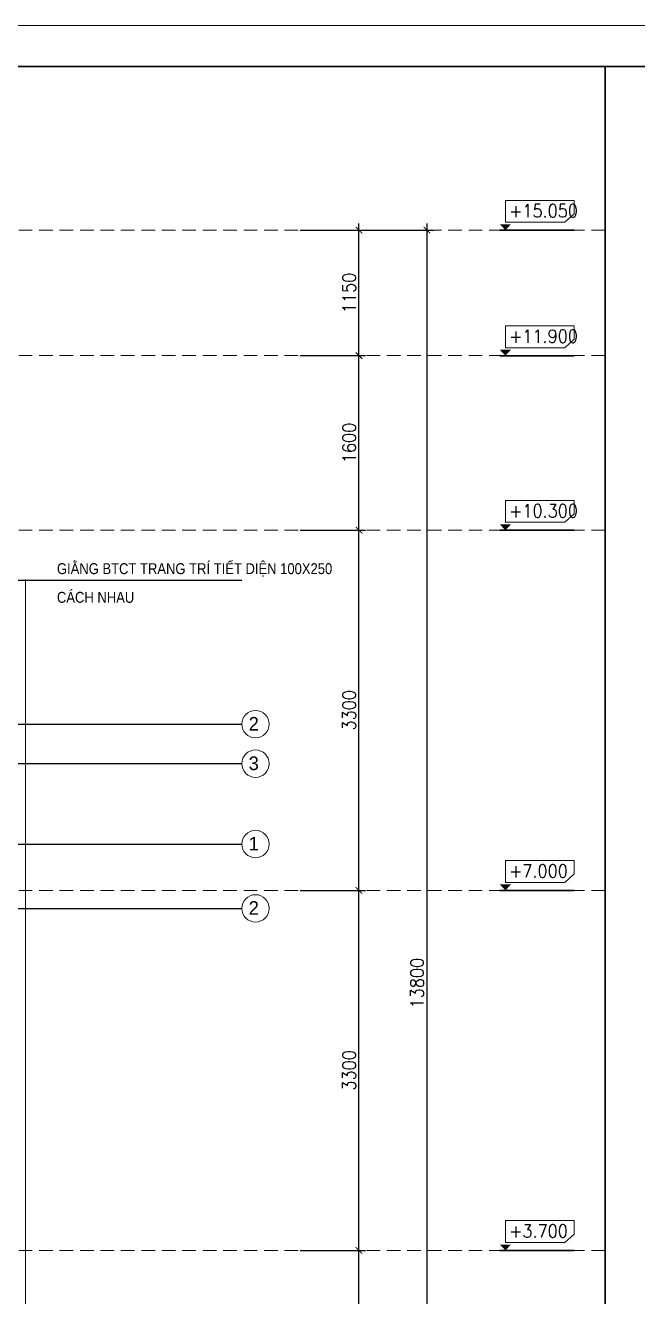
# Model space of a CAD drawing. Header units: millimetres. Extents: x -529782 to -142003, y -492574 to -273331.
# Drawn here: x -176753 to -171141, y -405375 to -393726 of the extents above; entities that cross this region are included whole.
import ezdxf

# ---------------------------------------------------------------- set-up
doc = ezdxf.new("R2010")
doc.units = ezdxf.units.MM
doc.header["$LTSCALE"] = 500
doc.header["$MEASUREMENT"] = 0
doc.header["$PDMODE"] = 3
doc.linetypes.add('HIDDEN', pattern=[0.375, 0.25, -0.125])
doc.layers.get('0').update_dxf_attribs({"linetype": 'CONTINUOUS', "lineweight": 13})
doc.layers.get('Defpoints').update_dxf_attribs({"color": 255, "linetype": 'CONTINUOUS', "lineweight": 13})
for name, color, linetype, lineweight in [('1.cat 30', 30, 'CONTINUOUS', 35), ('2.thay 145', 145, 'CONTINUOUS', 18), ('3.manh 08', 8, 'CONTINUOUS', 9), ('4.dim 08', 8, 'CONTINUOUS', 13), ('6.khuat 75', 75, 'HIDDEN', 18), ('9.text \xad white', 7, 'CONTINUOUS', 15), ('CA.thay 145', 145, 'CONTINUOUS', 18)]:
    doc.layers.add(name, color=color, linetype=linetype, lineweight=lineweight)
doc.styles.add('CA.JSC1', font='')
doc.styles.get("Standard").update_dxf_attribs({"font": 'txt.shx', "width": 0.9})
doc.styles.get('CA.JSC1').set_extended_font_data('.VnAvantH')
doc.dimstyles.new('CA 50', dxfattribs={"dimscale": 0, "dimtxt": 100, "dimasz": 50, "dimexe": 50, "dimexo": 0, "dimgap": 25, "dimtad": 1, "dimdec": 0, "dimzin": 0, "dimdsep": 46, "dimtxsty": 'Standard', "dimblk": 'ARCHTICK', "dimcen": 0.09, "dimdle": 50, "dimclrd": 256, "dimclre": 256, "dimclrt": 7, "dimadec": 0, "dimazin": 0, "dimtfac": 1, "dimtdec": 0, "dimtix": 1, "dimtmove": 2, "dimatfit": 3, "dimldrblk": 'DOT', "dimfxl": 1, "dimtolj": 1, "dimtzin": 0, "dimarcsym": 0})
doc.dimstyles.new('CA 60', dxfattribs={"dimscale": 0, "dimtxt": 120, "dimasz": 60, "dimexe": 60, "dimexo": 0, "dimgap": 30, "dimtad": 1, "dimdec": 0, "dimzin": 0, "dimdsep": 46, "dimtxsty": 'Standard', "dimblk": 'ARCHTICK', "dimcen": 0.09, "dimdle": 60, "dimclrd": 256, "dimclre": 256, "dimclrt": 7, "dimadec": 0, "dimazin": 0, "dimtfac": 1, "dimtdec": 0, "dimtix": 1, "dimtmove": 2, "dimatfit": 3, "dimldrblk": 'DOT', "dimfxl": 1, "dimtolj": 1, "dimtzin": 0, "dimarcsym": 0})

# ---------------------------------------------------------------- blocks, each defined once
blk = doc.blocks.new('khung co loan')
at = {"layer": '1.cat 30'}
blk.add_lwpolyline([(1158.3, -14553.5), (1158.3, -303.5), (20658.3, -303.5), (20658.3, -14553.5)], close=True, dxfattribs=at)
blk.add_lwpolyline([(18298.1, -303.5), (18298.1, -14553.5)], dxfattribs=at)
at = {"layer": '3.manh 08'}
blk.add_lwpolyline([(0, -14850), (21000, -14850), (21000, 0), (0, 0)], close=True, dxfattribs=at)
blk = doc.blocks.new('ki hieu cost')
at = {"layer": '1.cat 30'}
blk.add_line((-119313, -196390), (-118176, -196390), dxfattribs=at)
at = {"layer": '3.manh 08'}
blk.add_lwpolyline([(-119227, -195934), (-119227, -196268), (-118320, -196268), (-118176, -196139), (-118176, -195934)], close=True, dxfattribs=at)
blk.add_solid([(-119313, -196299), (-119142, -196299), (-119227, -196390)], dxfattribs=at)
blk = doc.blocks.new('_ArchTick')
at = {"color": 1, "linetype": 'ByBlock', "const_width": 0.15}
blk.add_lwpolyline([(-0.5, -0.5), (0.5, 0.5)], dxfattribs=at)
blk = doc.blocks.new('*D276')
at = {"layer": '4.dim 08', "lineweight": -2, "transparency": 16777216}
for p, q in [((-173695, -408712), (-173695, -404892)), ((-174233, -404952), (-173635, -404952)), ((-174233, -408652), (-173635, -408652))]:
    blk.add_line(p, q, dxfattribs=at)
at = {"layer": 'Defpoints', "color": 0, "transparency": 16777216}
for p in [(-174233, -404952), (-173695, -404952), (-174233, -408652)]:
    blk.add_point(p, dxfattribs=at)
at = {"layer": '4.dim 08', "lineweight": -2, "transparency": 16777216, "xscale": 60, "yscale": 60, "zscale": 60}
for p, rotation in [((-173695, -404952), 90), ((-173695, -408652), 270)]:
    blk.add_blockref('_ArchTick', p, dxfattribs=dict(at, rotation=rotation))
at = {"layer": '4.dim 08', "color": 7, "transparency": 16777216, "insert": (-173785, -406802), "char_height": 120, "attachment_point": 5, "rotation": 90}
blk.add_mtext('\\A1;3700', dxfattribs=at)
blk = doc.blocks.new('_DOT')
at = {"color": 1, "linetype": 'ByBlock'}
blk.add_line((-0.5, 0), (-1, 0), dxfattribs=at)
at = {"color": 1, "linetype": 'ByBlock', "const_width": 0.5}
blk.add_lwpolyline([(-0.25, 0, 1), (0.25, 0, 1)], format="xyb", close=True, dxfattribs=at)
blk = doc.blocks.new('*D277')
at = {"layer": '4.dim 08', "lineweight": -2, "transparency": 16777216}
for p, q in [((-174233, -401652), (-173635, -401652)), ((-173695, -405012), (-173695, -401592)), ((-174233, -404952), (-173635, -404952))]:
    blk.add_line(p, q, dxfattribs=at)
at = {"layer": 'Defpoints', "color": 0, "transparency": 16777216}
for p in [(-174233, -401652), (-173695, -401652), (-174233, -404952)]:
    blk.add_point(p, dxfattribs=at)
at = {"layer": '4.dim 08', "lineweight": -2, "transparency": 16777216, "xscale": 60, "yscale": 60, "zscale": 60}
for p, rotation in [((-173695, -401652), 90), ((-173695, -404952), 270)]:
    blk.add_blockref('_ArchTick', p, dxfattribs=dict(at, rotation=rotation))
at = {"layer": '4.dim 08', "color": 7, "transparency": 16777216, "insert": (-173785, -403302), "char_height": 120, "attachment_point": 5, "rotation": 90}
blk.add_mtext('\\A1;3300', dxfattribs=at)
blk = doc.blocks.new('*D278')
at = {"layer": '4.dim 08', "lineweight": -2, "transparency": 16777216}
for p, q in [((-174233, -398352), (-173635, -398352)), ((-173695, -401712), (-173695, -398292)), ((-174233, -401652), (-173635, -401652))]:
    blk.add_line(p, q, dxfattribs=at)
at = {"layer": 'Defpoints', "color": 0, "transparency": 16777216}
for p in [(-174233, -398352), (-173695, -398352), (-174233, -401652)]:
    blk.add_point(p, dxfattribs=at)
at = {"layer": '4.dim 08', "lineweight": -2, "transparency": 16777216, "xscale": 60, "yscale": 60, "zscale": 60}
for p, rotation in [((-173695, -398352), 90), ((-173695, -401652), 270)]:
    blk.add_blockref('_ArchTick', p, dxfattribs=dict(at, rotation=rotation))
at = {"layer": '4.dim 08', "color": 7, "transparency": 16777216, "insert": (-173785, -400002), "char_height": 120, "attachment_point": 5, "rotation": 90}
blk.add_mtext('\\A1;3300', dxfattribs=at)
blk = doc.blocks.new('*D279')
at = {"layer": '4.dim 08', "lineweight": -2, "transparency": 16777216}
for p, q in [((-174233, -396752), (-173635, -396752)), ((-173695, -398412), (-173695, -396692)), ((-174233, -398352), (-173635, -398352))]:
    blk.add_line(p, q, dxfattribs=at)
at = {"layer": 'Defpoints', "color": 0, "transparency": 16777216}
for p in [(-174233, -396752), (-173695, -396752), (-174233, -398352)]:
    blk.add_point(p, dxfattribs=at)
at = {"layer": '4.dim 08', "lineweight": -2, "transparency": 16777216, "xscale": 60, "yscale": 60, "zscale": 60}
for p, rotation in [((-173695, -396752), 90), ((-173695, -398352), 270)]:
    blk.add_blockref('_ArchTick', p, dxfattribs=dict(at, rotation=rotation))
at = {"layer": '4.dim 08', "color": 7, "transparency": 16777216, "insert": (-173785, -397552), "char_height": 120, "attachment_point": 5, "rotation": 90}
blk.add_mtext('\\A1;1600', dxfattribs=at)
blk = doc.blocks.new('*D280')
at = {"layer": '4.dim 08', "lineweight": -2, "transparency": 16777216}
for p, q in [((-173695, -396812), (-173695, -395542)), ((-174233, -395602), (-173635, -395602)), ((-174233, -396752), (-173635, -396752))]:
    blk.add_line(p, q, dxfattribs=at)
at = {"layer": 'Defpoints', "color": 0, "transparency": 16777216}
for p in [(-174233, -395602), (-173695, -395602), (-174233, -396752)]:
    blk.add_point(p, dxfattribs=at)
at = {"layer": '4.dim 08', "lineweight": -2, "transparency": 16777216, "xscale": 60, "yscale": 60, "zscale": 60}
for p, rotation in [((-173695, -395602), 90), ((-173695, -396752), 270)]:
    blk.add_blockref('_ArchTick', p, dxfattribs=dict(at, rotation=rotation))
at = {"layer": '4.dim 08', "color": 7, "transparency": 16777216, "insert": (-173785, -396177), "char_height": 120, "attachment_point": 5, "rotation": 90}
blk.add_mtext('\\A1;1150', dxfattribs=at)
blk = doc.blocks.new('*D281')
at = {"layer": '4.dim 08', "lineweight": -2, "transparency": 16777216}
for p, q in [((-173072, -395542), (-173072, -409462)), ((-174233, -395602), (-173012, -395602)), ((-174233, -409402), (-173012, -409402))]:
    blk.add_line(p, q, dxfattribs=at)
at = {"layer": 'Defpoints', "color": 0, "transparency": 16777216}
for p in [(-174233, -395602), (-174233, -409402), (-173072, -409402)]:
    blk.add_point(p, dxfattribs=at)
at = {"layer": '4.dim 08', "lineweight": -2, "transparency": 16777216, "xscale": 60, "yscale": 60, "zscale": 60}
for p, rotation in [((-173072, -395602), 90), ((-173072, -409402), 270)]:
    blk.add_blockref('_ArchTick', p, dxfattribs=dict(at, rotation=rotation))
at = {"layer": '4.dim 08', "color": 7, "transparency": 16777216, "insert": (-173162, -402502), "char_height": 120, "attachment_point": 5, "rotation": 90}
blk.add_mtext('\\A1;13800', dxfattribs=at)

msp = doc.modelspace()

# ---------------------------------------------------------------- linework, layer by layer
at = {"layer": '2.thay 145'}
for centre in [(-174643.3, -400129.1), (-174643.3, -400491), (-174643.3, -401227.4), (-174643.3, -401817.1)]:
    msp.add_circle(centre, 125.4, dxfattribs=at)
at = {"layer": '6.khuat 75'}
for p, q in [((-171439.4, -395602), (-192725.7, -395602)), ((-171439.4, -396752), (-192725.7, -396752)), ((-171439.4, -398352), (-192725.7, -398352)), ((-171439.4, -401652), (-192725.7, -401652)), ((-171439.4, -404952), (-192725.7, -404952))]:
    msp.add_line(p, q, dxfattribs=at)
at = {"layer": 'CA.thay 145', "color": 33}
msp.add_line((-176752.6, -409402), (-176752.6, -398803.2), dxfattribs=at)

# ---------------------------------------------------------------- block references
at = {"layer": '2.thay 145'}
for name, p, xscale, yscale, zscale in [('khung co loan', (-194164.2, -393725.8), 1.241924691043096, 1.241924691072199, 1.241924691059295), ('ki hieu cost', (-100816.4, -277768.3), 0.6000000000058208, 0.6000000000058208, 0.6000000000000001), ('ki hieu cost', (-100816.4, -278918.2), 0.6000000000058208, 0.6000000000058208, 0.6000000000000001), ('ki hieu cost', (-100816.4, -280518.3), 0.6000000000058208, 0.6000000000058208, 0.6000000000000001), ('ki hieu cost', (-100816.4, -283818.3), 0.6000000000058208, 0.6000000000058208, 0.6000000000000001), ('ki hieu cost', (-100816.4, -287118.3), 0.6000000000058208, 0.6000000000058208, 0.6000000000000001)]:
    msp.add_blockref(name, p, dxfattribs=dict(at, xscale=xscale, yscale=yscale, zscale=zscale))

# ---------------------------------------------------------------- texts
at = {"layer": '9.text \xad white', "style": 'CA.JSC1', "width": 0.891294}
for s, p in [('gi»ng btct trang trÝ tiÕt diÖn 100x250 ', (-176463.5, -398754.1)), ('c¸ch nhau ', (-176463.5, -399016.9))]:
    msp.add_text(s, height=100, dxfattribs=at).set_placement(p)
at = {"layer": '9.text \xad white', "style": 'CA.JSC1'}
for s, p in [('2', (-174706.1, -400188.4)), ('3', (-174706.1, -400550.2)), ('1', (-174706.1, -401286.6)), ('2', (-174706.1, -401876.3))]:
    msp.add_text(s, height=125, dxfattribs=at).set_placement(p)
at = {"layer": '9.text \xad white', "lineweight": 100, "char_height": 120, "width": 546.9, "attachment_point": 1}
for s, insert in [('+15.050', (-172317.3, -395364.1)), ('+11.900', (-172317.3, -396514.1)), ('+10.300', (-172317.3, -398114.1)), ('+7.000', (-172317.3, -401414.1)), ('+3.700', (-172317.3, -404714.1))]:
    msp.add_mtext(s, dxfattribs=dict(at, insert=insert))

# ---------------------------------------------------------------- dimensions: what is measured, and where the dimension line sits
at = {"layer": '4.dim 08'}
for base, p1, p2, picture, middle in [((-173694.7, -395602), (-174233.2, -396752), (-174233.2, -395602), '*D280', (-173784.7, -396177)), ((-173072.2, -409402), (-174233.2, -395602), (-174233.2, -409402), '*D281', (-173162.2, -402502)), ((-173694.7, -396752), (-174233.2, -398352), (-174233.2, -396752), '*D279', (-173784.7, -397552)), ((-173694.7, -398352), (-174233.2, -401652), (-174233.2, -398352), '*D278', (-173784.7, -400002)), ((-173694.7, -401652), (-174233.2, -404952), (-174233.2, -401652), '*D277', (-173784.7, -403302)), ((-173694.7, -404952), (-174233.2, -408652), (-174233.2, -404952), '*D276', (-173784.7, -406802))]:
    dim = msp.add_linear_dim(base=base, p1=p1, p2=p2, angle=90, dimstyle='CA 60', override={"dimscale": 1}, dxfattribs=at)
    dim.commit()
    dim.dimension.update_dxf_attribs({"geometry": picture, "text_midpoint": middle})

# ---------------------------------------------------------------- leaders
for points in [[(-179240.2, -398810.9), (-174767.3, -398810.9)], [(-179214.7, -400129.1), (-174768.7, -400129.1)], [(-178828.3, -400491), (-174768.7, -400491)], [(-176970.1, -401227.4), (-174768.7, -401227.4)], [(-177594.2, -401817.1), (-174768.7, -401817.1)]]:
    msp.add_leader(points, dimstyle='CA 50', override={"dimscale": 1, "dimtad": 0}, dxfattribs=at)

doc.saveas('drawing.dxf')
